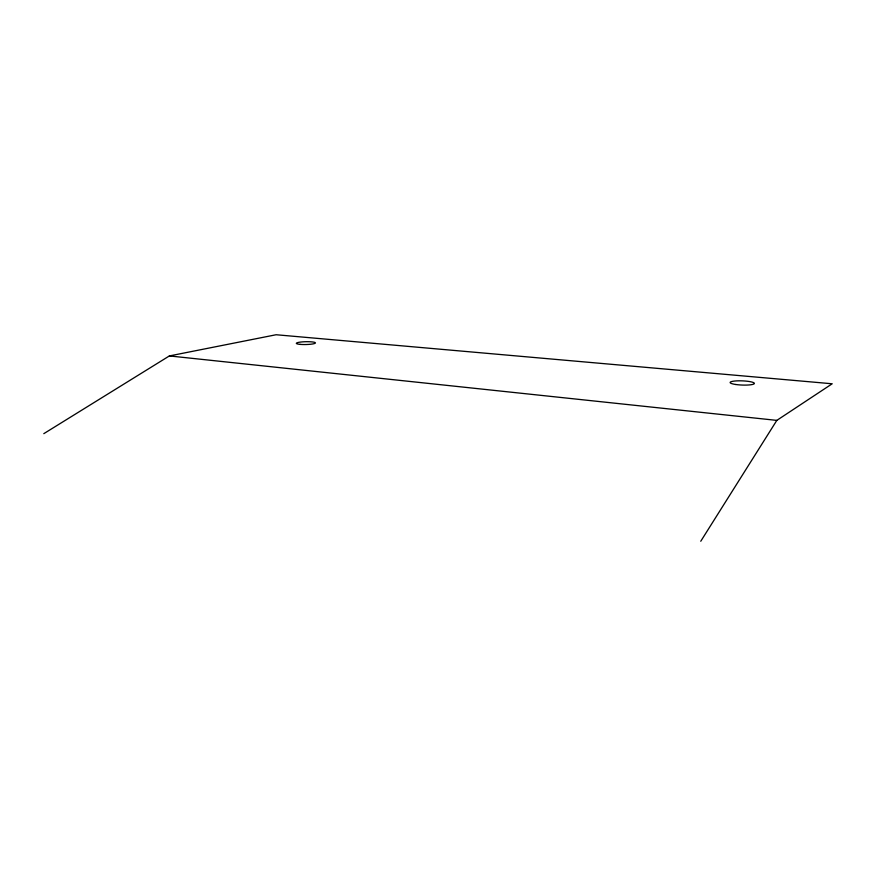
<?xml version="1.0" encoding="UTF-8"?>
<svg xmlns="http://www.w3.org/2000/svg" width="876" height="876" viewBox="0 0 876 876"><rect width="100%" height="100%" fill="white"/><g stroke="black" fill="none" stroke-linecap="round" stroke-linejoin="round"><path stroke-width="1.31" d="M700.756 541.259L776.826 420.381L832.2 383.776L276.126 334.741L169.375 355.93L43.8 433.664M169.375 355.93L776.826 420.381M300.139 344.377A9.57 1.413 -1.3 0 0 315.382 343.085A9.57 1.413 -1.3 0 0 302.154 341.903A9.57 1.413 -1.3 0 0 300.139 344.377M735.862 384.509A12.165 2.102 2.2 0 0 754.389 383.48A12.165 2.102 2.2 0 0 736.464 380.896A12.165 2.102 2.2 0 0 735.862 384.509"/></g></svg>
